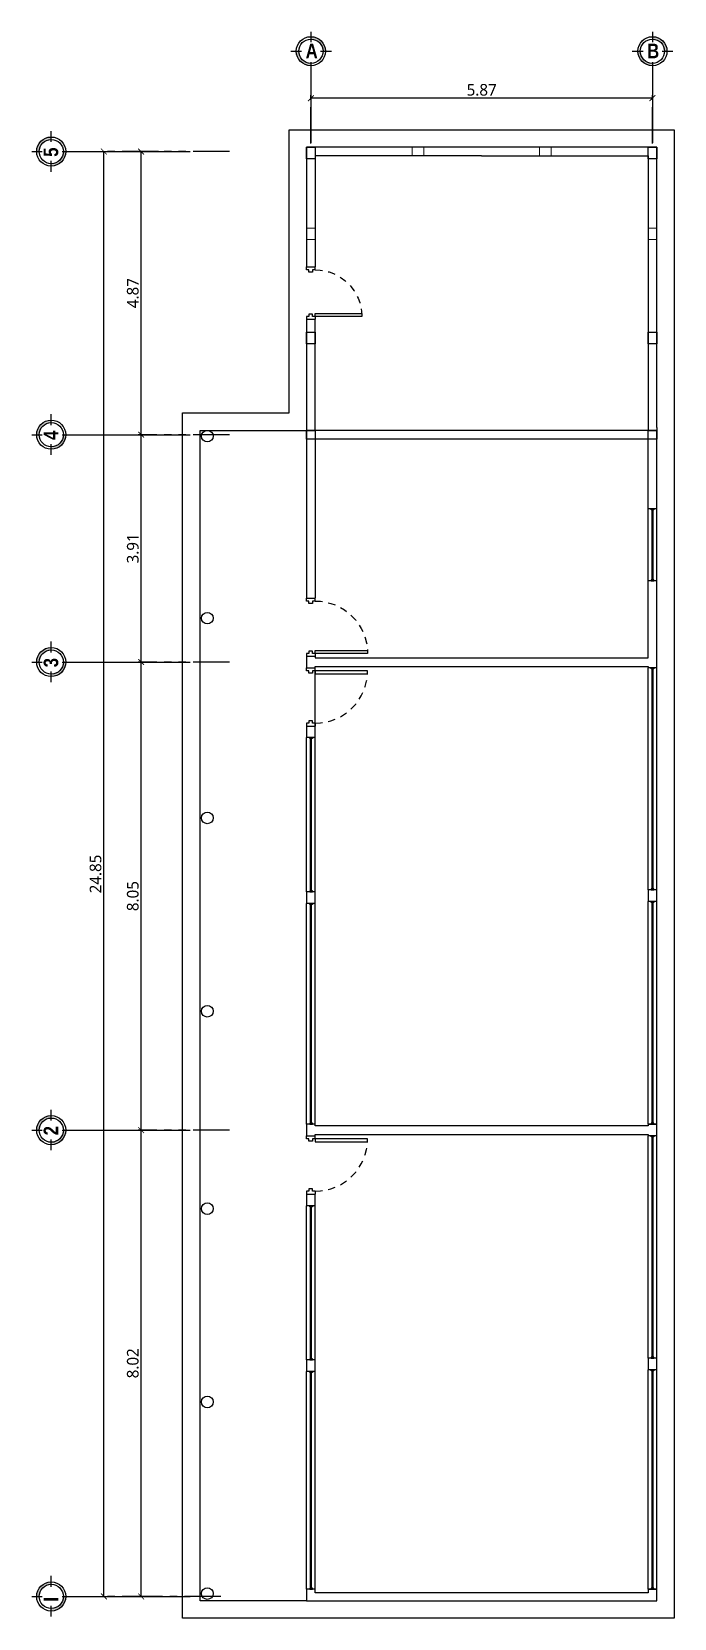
# Model space of a CAD drawing. Header units: metres. Extents: x 0.7 to 11.8, y 0.4 to 27.7.
import ezdxf

# ---------------------------------------------------------------- set-up
doc = ezdxf.new("R2010")
doc.units = ezdxf.units.M
doc.set_wipeout_variables(frame=1)
for name, pattern in [('ACAD_ISO04W100', [30, 24, -3, 0, -3]), ('HIDDEN', [0.375, 0.25, -0.125]), ('PHANTOM2', [1.25, 0.625, -0.125, 0.125, -0.125, 0.125, -0.125])]:
    doc.linetypes.add(name, pattern=pattern)
for name, color, linetype in [('.1', 1, 'Continuous'), ('07-Ejes', 8, 'Continuous'), ('Puertas F', 5, 'Continuous'), ('Ventanas F', 40, 'Continuous')]:
    doc.layers.add(name, color=color, linetype=linetype)
doc.layers.add('.2', color=70, linetype='Continuous', lineweight=20)
doc.layers.add('.3EJES', color=1, linetype='Continuous', lineweight=20)
doc.styles.add('100 dani medio', font='trebuc.ttf', dxfattribs={"height": 2})
doc.styles.add('dani-100Textos', font='techb___.ttf', dxfattribs={"height": 0.25})
doc.dimstyles.new('A100', dxfattribs={"dimscale": 0, "dimtxt": 2.5, "dimasz": 1, "dimexe": 0.5, "dimexo": 0.625, "dimgap": 0.4, "dimtad": 1, "dimdsep": 46, "dimtxsty": '100 dani medio', "dimblk": 'ARCHTICK', "dimcen": 2.5, "dimclrd": 1, "dimclre": 1, "dimclrt": 3, "dimadec": 0, "dimazin": 0, "dimtfac": 1, "dimtmove": 1, "dimatfit": 3, "dimfxl": 1, "dimarcsym": 0})

# ---------------------------------------------------------------- blocks, each defined once
blk = doc.blocks.new('*U70')
blk.add_wipeout([(193.598, 122.767), (192.598, 122.767), (192.598, 122.972), (193.598, 122.972)]).dxf.layer = 'Puertas F'
at = {"layer": 'Puertas F', "color": 6}
blk.add_line((192.598, 122.942), (192.598, 122.792), dxfattribs=at)
at = {"layer": 'Puertas F', "color": 1}
for p, q in [((192.648, 122.942), (192.598, 122.942)), ((192.648, 122.792), (192.598, 122.792)), ((192.648, 122.901), (192.648, 122.942)), ((192.688, 122.901), (192.648, 122.901)), ((192.648, 122.792), (192.648, 122.838)), ((192.648, 122.838), (192.688, 122.838)), ((192.688, 122.838), (192.688, 122.901)), ((193.548, 122.942), (193.598, 122.942))]:
    blk.add_line(p, q, dxfattribs=at)
at = {"color": 1}
blk.add_wipeout([(193.498, 122.792), (193.498, 121.892), (193.548, 121.892), (193.548, 122.792)], dxfattribs=at).dxf.layer = 'Puertas F'
at = {"layer": 'Puertas F', "color": 1}
for p, q in [((193.508, 122.838), (193.508, 122.901)), ((193.508, 122.901), (193.548, 122.901)), ((193.548, 122.838), (193.508, 122.838)), ((193.548, 122.901), (193.548, 122.942)), ((193.548, 122.792), (193.548, 122.838)), ((193.548, 122.792), (193.598, 122.792))]:
    blk.add_line(p, q, dxfattribs=at)
at = {"layer": 'Puertas F', "color": 6}
blk.add_line((193.598, 122.942), (193.598, 122.792), dxfattribs=at)
at = {"layer": 'Puertas F', "color": 1}
blk.add_lwpolyline([(193.498, 122.792), (193.498, 121.892), (193.548, 121.892), (193.548, 122.792)], close=True, dxfattribs=at)
at = {"layer": 'Puertas F', "color": 1, "linetype": 'HIDDEN', "ltscale": 0.5}
blk.add_arc((193.548, 122.792), 0.9, 180, 270, dxfattribs=at)
blk = doc.blocks.new('*U71')
blk.add_wipeout([(214.297, 152.477), (214.297, 152.252), (210.497, 152.252), (210.497, 152.477)]).dxf.layer = 'Ventanas F'
at = {"layer": 'Ventanas F', "color": 1}
for p, q in [((214.28, 152.371), (210.514, 152.371)), ((214.28, 152.352), (210.514, 152.352))]:
    blk.add_line(p, q, dxfattribs=at)
for points in [[(214.297, 152.44), (210.497, 152.44)], [(214.297, 152.29), (210.497, 152.29)]]:
    blk.add_lwpolyline(points, dxfattribs=at)
at = {"layer": 'Ventanas F', "color": 6}
for points in [[(210.497, 152.29), (210.497, 152.44)], [(214.297, 152.29), (214.297, 152.44)]]:
    blk.add_lwpolyline(points, dxfattribs=at)
at = {"layer": 'Ventanas F', "color": 1}
for points in [[(210.497, 152.386), (210.497, 152.34), (210.514, 152.34), (210.514, 152.386)], [(214.297, 152.386), (214.297, 152.34), (214.28, 152.34), (214.28, 152.386)]]:
    blk.add_lwpolyline(points, close=True, dxfattribs=at)
blk = doc.blocks.new('*U74')
blk.add_wipeout([(213.147, 152.477), (213.147, 152.252), (210.497, 152.252), (210.497, 152.477)]).dxf.layer = 'Ventanas F'
at = {"layer": 'Ventanas F', "color": 1}
for p, q in [((213.13, 152.371), (210.514, 152.371)), ((213.13, 152.352), (210.514, 152.352))]:
    blk.add_line(p, q, dxfattribs=at)
for points in [[(213.147, 152.44), (210.497, 152.44)], [(213.147, 152.29), (210.497, 152.29)]]:
    blk.add_lwpolyline(points, dxfattribs=at)
at = {"layer": 'Ventanas F', "color": 6}
for points in [[(210.497, 152.29), (210.497, 152.44)], [(213.147, 152.29), (213.147, 152.44)]]:
    blk.add_lwpolyline(points, dxfattribs=at)
at = {"layer": 'Ventanas F', "color": 1}
for points in [[(210.497, 152.386), (210.497, 152.34), (210.514, 152.34), (210.514, 152.386)], [(213.147, 152.386), (213.147, 152.34), (213.13, 152.34), (213.13, 152.386)]]:
    blk.add_lwpolyline(points, close=True, dxfattribs=at)
blk = doc.blocks.new('*U75')
blk.add_wipeout([(211.737, 152.477), (211.737, 152.252), (210.497, 152.252), (210.497, 152.477)]).dxf.layer = 'Ventanas F'
at = {"layer": 'Ventanas F', "color": 1}
for p, q in [((211.72, 152.371), (210.514, 152.371)), ((211.72, 152.352), (210.514, 152.352))]:
    blk.add_line(p, q, dxfattribs=at)
for points in [[(211.737, 152.44), (210.497, 152.44)], [(211.737, 152.29), (210.497, 152.29)]]:
    blk.add_lwpolyline(points, dxfattribs=at)
at = {"layer": 'Ventanas F', "color": 6}
for points in [[(210.497, 152.29), (210.497, 152.44)], [(211.737, 152.29), (211.737, 152.44)]]:
    blk.add_lwpolyline(points, dxfattribs=at)
at = {"layer": 'Ventanas F', "color": 1}
for points in [[(210.497, 152.386), (210.497, 152.34), (210.514, 152.34), (210.514, 152.386)], [(211.737, 152.386), (211.737, 152.34), (211.72, 152.34), (211.72, 152.386)]]:
    blk.add_lwpolyline(points, close=True, dxfattribs=at)
blk = doc.blocks.new('*U77')
blk.add_wipeout([(214.242, 152.477), (214.242, 152.252), (210.497, 152.252), (210.497, 152.477)]).dxf.layer = 'Ventanas F'
at = {"layer": 'Ventanas F', "color": 1}
for p, q in [((214.225, 152.371), (210.514, 152.371)), ((214.225, 152.352), (210.514, 152.352))]:
    blk.add_line(p, q, dxfattribs=at)
for points in [[(214.242, 152.44), (210.497, 152.44)], [(214.242, 152.29), (210.497, 152.29)]]:
    blk.add_lwpolyline(points, dxfattribs=at)
at = {"layer": 'Ventanas F', "color": 6}
for points in [[(210.497, 152.29), (210.497, 152.44)], [(214.242, 152.29), (214.242, 152.44)]]:
    blk.add_lwpolyline(points, dxfattribs=at)
at = {"layer": 'Ventanas F', "color": 1}
for points in [[(210.497, 152.386), (210.497, 152.34), (210.514, 152.34), (210.514, 152.386)], [(214.242, 152.386), (214.242, 152.34), (214.225, 152.34), (214.225, 152.386)]]:
    blk.add_lwpolyline(points, close=True, dxfattribs=at)
blk = doc.blocks.new('*U64')
blk.add_wipeout([(193.598, 122.767), (192.698, 122.767), (192.698, 122.972), (193.598, 122.972)]).dxf.layer = 'Puertas F'
at = {"layer": 'Puertas F', "color": 6}
blk.add_line((192.698, 122.942), (192.698, 122.792), dxfattribs=at)
at = {"layer": 'Puertas F', "color": 1}
for p, q in [((192.748, 122.942), (192.698, 122.942)), ((192.748, 122.792), (192.698, 122.792)), ((192.748, 122.901), (192.748, 122.942)), ((192.788, 122.901), (192.748, 122.901)), ((192.748, 122.792), (192.748, 122.838)), ((192.748, 122.838), (192.788, 122.838)), ((192.788, 122.838), (192.788, 122.901)), ((193.548, 122.942), (193.598, 122.942))]:
    blk.add_line(p, q, dxfattribs=at)
at = {"color": 1}
blk.add_wipeout([(193.498, 122.792), (193.498, 121.992), (193.548, 121.992), (193.548, 122.792)], dxfattribs=at).dxf.layer = 'Puertas F'
at = {"layer": 'Puertas F', "color": 1}
for p, q in [((193.508, 122.838), (193.508, 122.901)), ((193.508, 122.901), (193.548, 122.901)), ((193.548, 122.838), (193.508, 122.838)), ((193.548, 122.901), (193.548, 122.942)), ((193.548, 122.792), (193.548, 122.838)), ((193.548, 122.792), (193.598, 122.792))]:
    blk.add_line(p, q, dxfattribs=at)
at = {"layer": 'Puertas F', "color": 6}
blk.add_line((193.598, 122.942), (193.598, 122.792), dxfattribs=at)
at = {"layer": 'Puertas F', "color": 1}
blk.add_lwpolyline([(193.498, 122.792), (193.498, 121.992), (193.548, 121.992), (193.548, 122.792)], close=True, dxfattribs=at)
at = {"layer": 'Puertas F', "color": 1, "linetype": 'HIDDEN', "ltscale": 0.5}
blk.add_arc((193.548, 122.792), 0.8, 180, 270, dxfattribs=at)
blk = doc.blocks.new('_ArchTick')
at = {"color": 0, "linetype": 'ByBlock', "const_width": 0.15}
blk.add_lwpolyline([(-0.5, -0.5), (0.5, 0.5)], dxfattribs=at)
blk = doc.blocks.new('*D90')
at = {"color": 1, "linetype": 'PHANTOM2', "lineweight": -2, "transparency": 16777216}
for p, q in [((5.541, 25.791), (5.541, 26.622)), ((11.411, 25.791), (11.411, 26.622))]:
    blk.add_line(p, q, dxfattribs=at)
at = {"color": 1, "lineweight": -2, "transparency": 16777216}
blk.add_line((11.411, 26.572), (5.541, 26.572), dxfattribs=at)
at = {"layer": 'Defpoints', "color": 0, "transparency": 16777216}
for p in [(5.541, 26.572), (5.541, 25.729), (11.411, 25.729)]:
    blk.add_point(p, dxfattribs=at)
at = {"color": 1, "lineweight": -2, "transparency": 16777216, "xscale": 0.1, "yscale": 0.1, "zscale": 0.1, "rotation": 180}
blk.add_blockref('_ArchTick', (5.541, 26.572), dxfattribs=at)
at = {"color": 1, "lineweight": -2, "transparency": 16777216, "xscale": 0.1, "yscale": 0.1, "zscale": 0.1}
blk.add_blockref('_ArchTick', (11.411, 26.572), dxfattribs=at)
at = {"color": 3, "transparency": 16777216, "insert": (8.476, 26.714), "char_height": 0.2, "attachment_point": 5, "style": '100 dani medio'}
blk.add_mtext('5.87', dxfattribs=at)
blk = doc.blocks.new('*U78')
blk.add_wipeout([(214.317, 152.477), (214.317, 152.252), (210.497, 152.252), (210.497, 152.477)]).dxf.layer = 'Ventanas F'
at = {"layer": 'Ventanas F', "color": 1}
for p, q in [((214.3, 152.371), (210.514, 152.371)), ((214.3, 152.352), (210.514, 152.352))]:
    blk.add_line(p, q, dxfattribs=at)
for points in [[(214.317, 152.44), (210.497, 152.44)], [(214.317, 152.29), (210.497, 152.29)]]:
    blk.add_lwpolyline(points, dxfattribs=at)
at = {"layer": 'Ventanas F', "color": 6}
for points in [[(210.497, 152.29), (210.497, 152.44)], [(214.317, 152.29), (214.317, 152.44)]]:
    blk.add_lwpolyline(points, dxfattribs=at)
at = {"layer": 'Ventanas F', "color": 1}
for points in [[(210.497, 152.386), (210.497, 152.34), (210.514, 152.34), (210.514, 152.386)], [(214.317, 152.386), (214.317, 152.34), (214.3, 152.34), (214.3, 152.386)]]:
    blk.add_lwpolyline(points, close=True, dxfattribs=at)
blk = doc.blocks.new('*U80')
blk.add_wipeout([(214.317, 152.477), (214.317, 152.252), (210.542, 152.252), (210.542, 152.477)]).dxf.layer = 'Ventanas F'
at = {"layer": 'Ventanas F', "color": 1}
for p, q in [((214.3, 152.371), (210.559, 152.371)), ((214.3, 152.352), (210.559, 152.352))]:
    blk.add_line(p, q, dxfattribs=at)
for points in [[(214.317, 152.44), (210.542, 152.44)], [(214.317, 152.29), (210.542, 152.29)]]:
    blk.add_lwpolyline(points, dxfattribs=at)
at = {"layer": 'Ventanas F', "color": 6}
for points in [[(210.542, 152.29), (210.542, 152.44)], [(214.317, 152.29), (214.317, 152.44)]]:
    blk.add_lwpolyline(points, dxfattribs=at)
at = {"layer": 'Ventanas F', "color": 1}
for points in [[(210.542, 152.386), (210.542, 152.34), (210.559, 152.34), (210.559, 152.386)], [(214.317, 152.386), (214.317, 152.34), (214.3, 152.34), (214.3, 152.386)]]:
    blk.add_lwpolyline(points, close=True, dxfattribs=at)
blk = doc.blocks.new('*U81')
blk.add_wipeout([(214.317, 152.477), (214.317, 152.252), (210.487, 152.252), (210.487, 152.477)]).dxf.layer = 'Ventanas F'
at = {"layer": 'Ventanas F', "color": 1}
for p, q in [((214.3, 152.371), (210.504, 152.371)), ((214.3, 152.352), (210.504, 152.352))]:
    blk.add_line(p, q, dxfattribs=at)
for points in [[(214.317, 152.44), (210.487, 152.44)], [(214.317, 152.29), (210.487, 152.29)]]:
    blk.add_lwpolyline(points, dxfattribs=at)
at = {"layer": 'Ventanas F', "color": 6}
for points in [[(210.487, 152.29), (210.487, 152.44)], [(214.317, 152.29), (214.317, 152.44)]]:
    blk.add_lwpolyline(points, dxfattribs=at)
at = {"layer": 'Ventanas F', "color": 1}
for points in [[(210.487, 152.386), (210.487, 152.34), (210.504, 152.34), (210.504, 152.386)], [(214.317, 152.386), (214.317, 152.34), (214.3, 152.34), (214.3, 152.386)]]:
    blk.add_lwpolyline(points, close=True, dxfattribs=at)
blk = doc.blocks.new('eje numero')
at = {"layer": '07-Ejes'}
h = blk.add_hatch(color=1, dxfattribs=at)
h.dxf.hatch_style = 1
h.paths.add_polyline_path([(496.116, 205.549), (496.116, 205.499, -0.414214), (496.366, 205.249), (496.416, 205.249, 0.414214)])
h.paths.add_polyline_path([(495.866, 205.249), (495.816, 205.249, 0.414214), (496.116, 204.949), (496.116, 204.999, -0.414214)])
at = {"layer": '07-Ejes', "color": 1}
for points in [[(496.116, 205.651), (496.116, 205.438)], [(495.701, 205.249), (495.923, 205.249)], [(496.316, 205.249), (496.538, 205.249)]]:
    blk.add_lwpolyline(points, dxfattribs=at)
for radius in [0.3, 0.25]:
    blk.add_circle((496.116, 205.249), radius, dxfattribs=at)
blk = doc.blocks.new('*U67')
at = {"color": 1, "linetype": 'ACAD_ISO04W100', "ltscale": 0.1}
blk.add_lwpolyline([(-0.711, 0), (1.487, 0)], dxfattribs=at)
at = {"layer": '.3EJES', "xscale": 0.8340043413883207, "yscale": 0.8340043413883207, "zscale": 0.8340043413883207, "rotation": 90.00000000000001}
blk.add_blockref('eje numero', (170.278, -413.763), dxfattribs=at)
at = {"style": 'dani-100Textos'}
blk.add_attdef('1', (-0.781, -0.09), '', height=0.25, rotation=90, dxfattribs=at)
blk = doc.blocks.new('*D91')
at = {"color": 1, "linetype": 'PHANTOM2', "lineweight": -2, "transparency": 16777216}
for p, q in [((4.143, 8.824), (2.573, 8.824)), ((3.993, 0.804), (2.573, 0.804))]:
    blk.add_line(p, q, dxfattribs=at)
at = {"color": 1, "lineweight": -2, "transparency": 16777216}
blk.add_line((2.623, 0.804), (2.623, 8.824), dxfattribs=at)
at = {"layer": 'Defpoints', "color": 0, "transparency": 16777216}
for p in [(2.623, 8.824), (4.206, 8.824), (4.056, 0.804)]:
    blk.add_point(p, dxfattribs=at)
at = {"color": 1, "lineweight": -2, "transparency": 16777216, "xscale": 0.1, "yscale": 0.1, "zscale": 0.1}
for p, rotation in [((2.623, 8.824), 90), ((2.623, 0.804), 270)]:
    blk.add_blockref('_ArchTick', p, dxfattribs=dict(at, rotation=rotation))
at = {"color": 3, "transparency": 16777216, "insert": (2.481, 4.814), "char_height": 0.2, "attachment_point": 5, "rotation": 90, "style": '100 dani medio'}
blk.add_mtext('8.02', dxfattribs=at)
blk = doc.blocks.new('*D92')
at = {"color": 1, "linetype": 'PHANTOM2', "lineweight": -2, "transparency": 16777216}
for p, q in [((4.143, 16.874), (2.573, 16.874)), ((4.143, 8.824), (2.573, 8.824))]:
    blk.add_line(p, q, dxfattribs=at)
at = {"color": 1, "lineweight": -2, "transparency": 16777216}
blk.add_line((2.623, 8.824), (2.623, 16.874), dxfattribs=at)
at = {"layer": 'Defpoints', "color": 0, "transparency": 16777216}
for p in [(2.623, 16.874), (4.206, 16.874), (4.206, 8.824)]:
    blk.add_point(p, dxfattribs=at)
at = {"color": 1, "lineweight": -2, "transparency": 16777216, "xscale": 0.1, "yscale": 0.1, "zscale": 0.1}
for p, rotation in [((2.623, 16.874), 90), ((2.623, 8.824), 270)]:
    blk.add_blockref('_ArchTick', p, dxfattribs=dict(at, rotation=rotation))
at = {"color": 3, "transparency": 16777216, "insert": (2.481, 12.849), "char_height": 0.2, "attachment_point": 5, "rotation": 90, "style": '100 dani medio'}
blk.add_mtext('8.05', dxfattribs=at)
blk = doc.blocks.new('*D93')
at = {"color": 1, "linetype": 'PHANTOM2', "lineweight": -2, "transparency": 16777216}
for p, q in [((4.143, 20.784), (2.573, 20.784)), ((4.143, 16.874), (2.573, 16.874))]:
    blk.add_line(p, q, dxfattribs=at)
at = {"color": 1, "lineweight": -2, "transparency": 16777216}
blk.add_line((2.623, 16.874), (2.623, 20.784), dxfattribs=at)
at = {"layer": 'Defpoints', "color": 0, "transparency": 16777216}
for p in [(2.623, 20.784), (4.206, 20.784), (4.206, 16.874)]:
    blk.add_point(p, dxfattribs=at)
at = {"color": 1, "lineweight": -2, "transparency": 16777216, "xscale": 0.1, "yscale": 0.1, "zscale": 0.1}
for p, rotation in [((2.623, 20.784), 90), ((2.623, 16.874), 270)]:
    blk.add_blockref('_ArchTick', p, dxfattribs=dict(at, rotation=rotation))
at = {"color": 3, "transparency": 16777216, "insert": (2.481, 18.829), "char_height": 0.2, "attachment_point": 5, "rotation": 90, "style": '100 dani medio'}
blk.add_mtext('3.91', dxfattribs=at)
blk = doc.blocks.new('*D94')
at = {"color": 1, "linetype": 'PHANTOM2', "lineweight": -2, "transparency": 16777216}
for p, q in [((4.143, 25.654), (2.573, 25.654)), ((4.143, 20.784), (2.573, 20.784))]:
    blk.add_line(p, q, dxfattribs=at)
at = {"color": 1, "lineweight": -2, "transparency": 16777216}
blk.add_line((2.623, 20.784), (2.623, 25.654), dxfattribs=at)
at = {"layer": 'Defpoints', "color": 0, "transparency": 16777216}
for p in [(2.623, 25.654), (4.206, 25.654), (4.206, 20.784)]:
    blk.add_point(p, dxfattribs=at)
at = {"color": 1, "lineweight": -2, "transparency": 16777216, "xscale": 0.1, "yscale": 0.1, "zscale": 0.1}
for p, rotation in [((2.623, 25.654), 90), ((2.623, 20.784), 270)]:
    blk.add_blockref('_ArchTick', p, dxfattribs=dict(at, rotation=rotation))
at = {"color": 3, "transparency": 16777216, "insert": (2.481, 23.219), "char_height": 0.2, "attachment_point": 5, "rotation": 90, "style": '100 dani medio'}
blk.add_mtext('4.87', dxfattribs=at)
blk = doc.blocks.new('*D95')
at = {"color": 1, "linetype": 'PHANTOM2', "lineweight": -2, "transparency": 16777216}
for p, q in [((2.921, 25.654), (1.933, 25.654)), ((2.921, 0.804), (1.933, 0.804))]:
    blk.add_line(p, q, dxfattribs=at)
at = {"color": 1, "lineweight": -2, "transparency": 16777216}
blk.add_line((1.983, 0.804), (1.983, 25.654), dxfattribs=at)
at = {"layer": 'Defpoints', "color": 0, "transparency": 16777216}
for p in [(1.983, 25.654), (2.983, 25.654), (2.983, 0.804)]:
    blk.add_point(p, dxfattribs=at)
at = {"color": 1, "lineweight": -2, "transparency": 16777216, "xscale": 0.1, "yscale": 0.1, "zscale": 0.1}
for p, rotation in [((1.983, 25.654), 90), ((1.983, 0.804), 270)]:
    blk.add_blockref('_ArchTick', p, dxfattribs=dict(at, rotation=rotation))
at = {"color": 3, "transparency": 16777216, "insert": (1.841, 13.229), "char_height": 0.2, "attachment_point": 5, "rotation": 90, "style": '100 dani medio'}
blk.add_mtext('24.85', dxfattribs=at)
blk = doc.blocks.new('*U68')
at = {"color": 1, "linetype": 'ACAD_ISO04W100', "ltscale": 0.1}
blk.add_lwpolyline([(0, 0.711), (0, -0.673)], dxfattribs=at)
at = {"layer": '.3EJES', "xscale": 0.8340043413883207, "yscale": 0.8340043413883207, "zscale": 0.8340043413883207}
blk.add_blockref('eje numero', (-413.763, -170.278), dxfattribs=at)
at = {"style": 'dani-100Textos'}
blk.add_attdef('1', (-0.09, 0.781), '', height=0.25, dxfattribs=at)
blk = doc.blocks.new('*U69')
at = {"color": 1, "linetype": 'ACAD_ISO04W100', "ltscale": 0.1}
blk.add_lwpolyline([(0, 0.711), (0, -0.673)], dxfattribs=at)
at = {"layer": '.3EJES', "xscale": 0.8340043413883207, "yscale": 0.8340043413883207, "zscale": 0.8340043413883207}
blk.add_blockref('eje numero', (-413.763, -170.278), dxfattribs=at)
at = {"style": 'dani-100Textos'}
blk.add_attdef('1', (-0.09, 0.78), '', height=0.25, dxfattribs=at)

msp = doc.modelspace()

# ---------------------------------------------------------------- linework, layer by layer
at = {"layer": '.1'}
for points in [[(5.466, 25.729), (5.616, 25.729), (5.616, 25.529), (5.466, 25.529)], [(11.336, 25.729), (11.486, 25.729), (11.486, 25.529), (11.336, 25.529)], [(5.466, 22.549), (5.616, 22.549), (5.616, 22.349), (5.466, 22.349)], [(11.336, 22.549), (11.486, 22.549), (11.486, 22.349), (11.336, 22.349)], [(5.466, 20.859), (5.616, 20.859), (5.616, 20.709), (5.466, 20.709)], [(11.336, 20.859), (11.486, 20.859), (11.486, 20.709), (11.336, 20.709)]]:
    msp.add_lwpolyline(points, close=True, dxfattribs=at)
at = {"layer": '.2'}
for points in [[(7.481, 25.729), (7.481, 25.579), (7.281, 25.579), (7.281, 25.729)], [(9.671, 25.729), (9.671, 25.579), (9.471, 25.579), (9.471, 25.729)], [(5.466, 24.339), (5.616, 24.339), (5.616, 24.139), (5.466, 24.139)], [(11.336, 24.339), (11.486, 24.339), (11.486, 24.139), (11.336, 24.139)]]:
    msp.add_lwpolyline(points, close=True, dxfattribs=at)
for points in [[(3.336, 0.429), (3.336, 21.159), (5.166, 21.159), (5.166, 26.029), (11.786, 26.029), (11.786, 0.429)], [(5.466, 20.859), (5.466, 0.729), (11.486, 0.729), (11.486, 20.859)], [(11.336, 20.709), (5.616, 20.709), (5.616, 16.949), (11.336, 16.949)], [(11.336, 8.749), (11.336, 0.869), (5.616, 0.869), (5.616, 8.749)]]:
    msp.add_lwpolyline(points, close=True)
for points in [[(11.486, 20.909), (11.486, 25.729), (8.476, 25.729)], [(8.476, 25.579), (11.336, 25.579), (11.336, 20.859)], [(5.466, 23.669), (5.466, 20.859)], [(5.616, 20.859), (5.616, 23.669)], [(5.466, 0.729), (3.636, 0.729), (3.636, 20.859), (5.466, 20.859)], [(5.466, 20.859), (5.466, 20.709)], [(11.486, 20.909), (11.486, 20.709)], [(11.336, 8.924), (11.486, 8.924)], [(11.336, 8.724), (11.486, 8.724)], [(11.336, 0.929), (11.486, 0.929)], [(11.336, 0.729), (11.486, 0.729)]]:
    msp.add_lwpolyline(points)
for centre, radius in [((3.761, 20.759), 0.1), ((3.761, 17.629), 0.1), ((3.761, 14.194), 0.101), ((3.761, 10.869), 0.101), ((3.761, 7.474), 0.101), ((3.761, 4.149), 0.101), ((3.761, 0.854), 0.101)]:
    msp.add_circle(centre, radius)

# ---------------------------------------------------------------- block references
for name, p, values in [('*U68', (5.541, 26.479), {'1': 'A'}), ('*U69', (11.411, 26.479), {'1': 'B'}), ('*U67', (1.979, 25.654), {'1': '5'}), ('*U67', (1.979, 20.784), {'1': '4'}), ('*U67', (1.979, 16.874), {'1': '3'}), ('*U67', (1.979, 8.824), {'1': '2'}), ('*U67', (1.979, 0.804), {'1': 'I'})]:
    msp.add_blockref(name, p).add_auto_attribs(values)

# ---------------------------------------------------------------- dimensions: what is measured, and where the dimension line sits
dim = msp.add_linear_dim(base=(5.541, 26.572), p1=(11.411, 25.729), p2=(5.541, 25.729), dimstyle='A100')
dim.commit()
dim.dimension.update_dxf_attribs({"geometry": '*D90', "text_midpoint": (8.476, 26.714)})
for base, p1, p2, picture, middle in [((1.983, 25.654), (2.983, 0.804), (2.983, 25.654), '*D95', (1.841, 13.229)), ((2.623, 25.654), (4.206, 20.784), (4.206, 25.654), '*D94', (2.481, 23.219)), ((2.623, 20.784), (4.206, 16.874), (4.206, 20.784), '*D93', (2.481, 18.829)), ((2.623, 16.874), (4.206, 8.824), (4.206, 16.874), '*D92', (2.481, 12.849)), ((2.623, 8.824), (4.056, 0.804), (4.206, 8.824), '*D91', (2.481, 4.814))]:
    dim = msp.add_linear_dim(base=base, p1=p1, p2=p2, angle=90, dimstyle='A100')
    dim.commit()
    dim.dimension.update_dxf_attribs({"geometry": picture, "text_midpoint": middle})

# ---------------------------------------------------------------- next in the draw order: block references
at = {"xscale": -1, "rotation": 90}
for name, p in [('*U64', (128.408, 216.367)), ('*U75', (163.776, 230.006)), ('*U70', (128.408, 210.572)), ('*U78', (163.776, 219.221)), ('*U74', (157.906, 218.021)), ('*U77', (157.906, 215.171)), ('*U80', (163.776, 215.246))]:
    msp.add_blockref(name, p, dxfattribs=at)
at = {"rotation": 90.00000000000001}
for p in [(128.408, -176.824), (128.408, -184.874)]:
    msp.add_blockref('*U70', p, dxfattribs=at)

# ---------------------------------------------------------------- next in the draw order: linework, layer by layer
for points in [[(8.476, 25.729), (5.466, 25.729), (5.466, 23.669)], [(8.476, 25.579), (5.616, 25.579), (5.616, 23.669)]]:
    msp.add_lwpolyline(points)
msp.add_lwpolyline([(11.336, 16.799), (11.336, 8.899), (5.616, 8.899), (5.616, 16.799)], close=True)

# ---------------------------------------------------------------- next in the draw order: block references
at = {"xscale": -1, "rotation": 90}
for name, p in [('*U78', (163.776, 227.271)), ('*U74', (157.906, 226.071)), ('*U71', (157.906, 223.221)), ('*U81', (163.776, 223.241))]:
    msp.add_blockref(name, p, dxfattribs=at)

doc.saveas('drawing.dxf')
